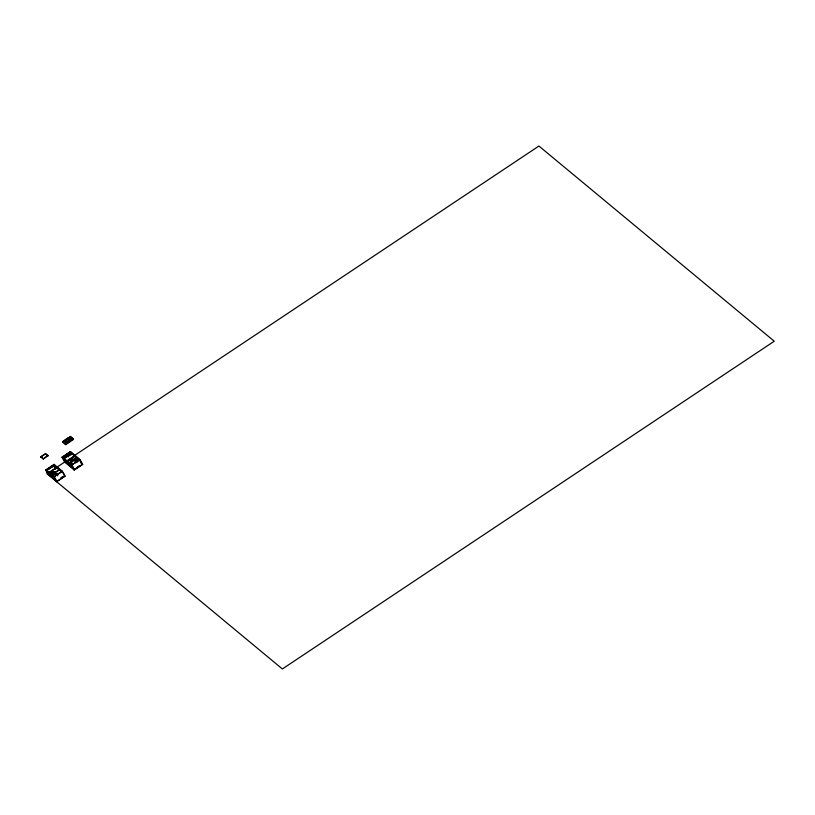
<?xml version="1.0" encoding="UTF-8"?>
<svg xmlns="http://www.w3.org/2000/svg" width="815" height="815" viewBox="0 0 815 815"><rect width="100%" height="100%" fill="white"/><g stroke="black" fill="none" stroke-linecap="round" stroke-linejoin="round"><path stroke-width="1.22" d="M61.818 477.621L62.775 476.897L61.186 478.028L62.134 477.305M62.612 441.71L70.324 436.443L73.106 438.745L73.472 439.387L65.77 444.654L62.612 441.71L65.77 444.654M71.435 439.998L68.786 437.716L64.548 440.844M68.969 437.696C58.048 447.058 69.489 433.04 71.689 440.039L67.024 443.228L64.222 440.823M65.526 440.63L68.419 438.429C74.562 443.706 63.927 435.169 69.795 440.09L67.492 441.669L65.923 440.365M62.979 442.341L68.511 438.592M67.614 439.479L65.648 440.609M70.284 439.978L67.39 442.178L70.375 440.141L68.429 438.653M67.36 442.148L70.253 440.171M66.932 442.739L64.467 440.772L66.932 442.739L71.353 439.937M65.404 444.012L73.106 438.745M40.75 456.695L45.457 453.558L47.922 455.605L43.399 459.059L40.75 456.695L43.399 459.059M40.933 457.011L45.63 453.884L48.105 455.931M43.215 458.743L47.922 455.605M61.991 457.215L70.426 451.591L80.033 459.548L82.712 464.377L74.277 470L64.68 462.034L61.991 457.215L71.588 465.171L74.277 470M62.47 457.103L71.781 464.815L74.46 469.644L65.017 461.81L62.47 457.103L66.83 454.189L68.409 455.504M68.256 455.911L67.187 453.975L70.243 451.938L79.534 459.65L82.223 464.469L74.124 469.868M69.234 453.578C70.202 452.03 71.139 455.188 70.121 452.875L69.102 453.558L69.642 454.526L70.66 453.843M45.66 470.031L54.106 464.407L62.398 471.294L65.088 476.123L56.653 481.736L53.963 476.918L45.66 470.031L48.35 474.85L46.007 469.807M48.299 473.79L46.16 469.929L53.912 464.764L56.969 467.29L58.731 470.316M64.049 458.407L71.812 453.242M64.202 458.539L71.965 453.364L72.321 454.006M48.788 473.413L46.964 470.265L53.698 465.783L55.532 468.92M53.851 465.905L46.964 470.265M68.806 456.023L70.691 454.77M65.017 461.81L47.046 473.78L282.377 668.972L774.25 341.22L538.919 146.028L74.175 455.707M48.747 472.965L50.102 472.058M53.963 474.004L51.539 471.131L49.358 472.588L52.904 476.571M52.629 472.608L54.187 471.569L52.629 472.608L51.732 470.999L57.111 467.413L59.587 469.471L61.349 472.486M67.136 460.964L74.898 455.799L77.038 459.66M67.339 461.484L75.102 456.319M70.447 460.75L72.953 459.089M50.887 473.851L53.352 472.343L54.422 474.269M53.729 472.15L54.697 471.61M70.64 461.005L72.942 459.324M70.09 461.779L72.708 459.966M76.59 462.513L74.379 459.049L73.778 459.446L75.917 462.777M77.181 462.115L75.673 459.416L74.379 459.049M51.824 474.636L59.587 469.471M70.64 462.125L71.608 461.484M72.087 461.158L73.055 460.516M53.056 476.694L51.977 474.768L59.74 469.593C61.39 471.101 66.901 475.828 63.132 476.765M69.601 463.012L77.364 457.847L79.126 460.872M69.754 463.144L77.517 457.979M75.082 459.813L75.673 459.416M75.856 459.731L76.447 459.334L77.7 461.585M76.63 459.66L77.904 458.814L75.927 458.906L76.447 459.334M56.541 473.698C52.517 477.009 58.14 471.182 57.733 475.848M57.743 473.383L55.828 474.656L57.885 473.515M51.977 474.768L54.157 476.561L61.909 471.396M71.781 464.815L79.534 459.65M53.963 476.918L62.398 471.294M71.588 465.171L80.033 459.548M73.238 468.513L73.167 468.564A2.068 0.937 -29.1 0 0 73.656 468.187M61.553 477.682L62.327 477.172M61.288 478.008L63.743 476.5M61.543 477.824L62.541 477.183M76.304 467.993L77.242 467.79M78.912 466.455L77.843 467.077L78.546 466.567M77.527 467.403L79.87 465.915L77.792 467.219M56.5 481.614L65.088 476.123M78.535 466.761L79.86 465.905M77.833 467.066L79.534 466.027M78.454 466.638L79.534 466.017M73.472 439.387L70.324 436.443M65.434 440.477L67.441 442.087M78.077 459.13L77.374 458.896M80.797 462.777L82.712 464.377M69.683 454.383L69.387 453.711M67.187 453.975L68.755 455.269M73.116 459.405L73.676 459.864M72.586 459.314L70.548 460.679L72.331 463.888M56.744 474.279L57.396 474.819M55.715 473.933L56.255 474.381M51.732 470.999L53.352 472.343M56.154 474.676L56.795 475.206M46.16 469.929L49.206 472.466L50.275 474.391M47.301 473.607L56.989 481.512M69.795 440.09L67.492 441.669M76.885 459.528L74.746 455.677L66.983 460.842L69.672 465.66M70.426 451.591L71.506 453.517M70.243 451.938L71.852 454.831M66.83 454.189L68.256 456.879M54.106 464.407L55.715 467.301M53.912 464.764L56.062 468.625M53.698 465.783L55.379 468.788M54.035 471.447L55.98 474.788M51.539 471.131L52.618 473.067M54.157 476.561L56.836 481.39M54.972 474.585A1.895 0.866 -29.1 0 1 55.878 474.697M62.276 477.376L60.982 478.262L62.297 477.386M67.125 454.862L62.765 457.765L67.125 454.862M72.199 463.49L70.498 464.621L72.199 463.49M51.233 475.879L50.611 475.42L51.202 475.899"/></g></svg>
